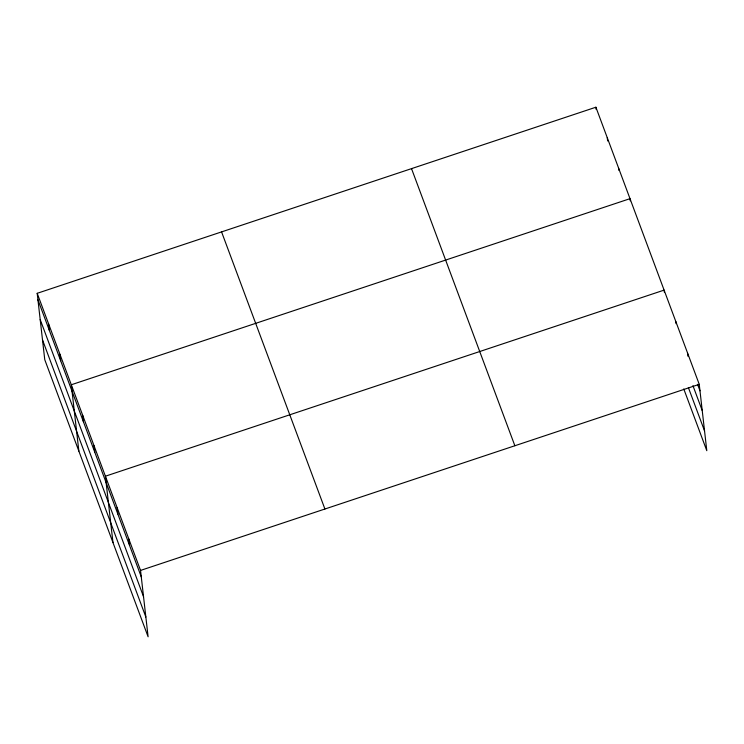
<?xml version="1.0" encoding="UTF-8"?>
<svg xmlns="http://www.w3.org/2000/svg" width="744" height="744" viewBox="0 0 744 744"><rect width="100%" height="100%" fill="white"/><g stroke="black" fill="none" stroke-linecap="round" stroke-linejoin="round"><path stroke-width="1.12" d="M37.2 293.313L140.542 570.425L148.103 636.78L44.761 359.668L37.2 293.313L595.898 107.22L699.239 384.332L706.8 450.687L683.783 388.954M140.542 570.425L699.239 384.332M697.556 384.323L699.983 390.814M692.943 385.662L702.234 410.576M688.395 387.605L704.549 430.925M411.525 168.637L514.867 445.749M221.573 231.905L324.914 509.017M37.935 299.795L141.286 576.907M40.185 319.557L143.536 596.669M42.51 339.906L145.852 617.018M687.53 352.926L687.893 356.171M675.812 321.52L676.064 323.687M664.346 292.28L664.104 290.113L105.406 476.207L112.967 542.562M630.242 200.833L630.001 198.667L71.303 384.76L78.864 451.115M618.636 168.191L618.878 170.348M607.262 137.705L607.634 140.951M595.898 107.22L596.139 109.387M128.833 539.019L129.568 545.501M117.124 507.613L117.859 514.095M94.042 445.73L94.776 452.213M82.668 415.245L83.412 421.727M59.939 354.284L60.673 360.766M48.565 323.798L49.309 330.28"/></g></svg>
